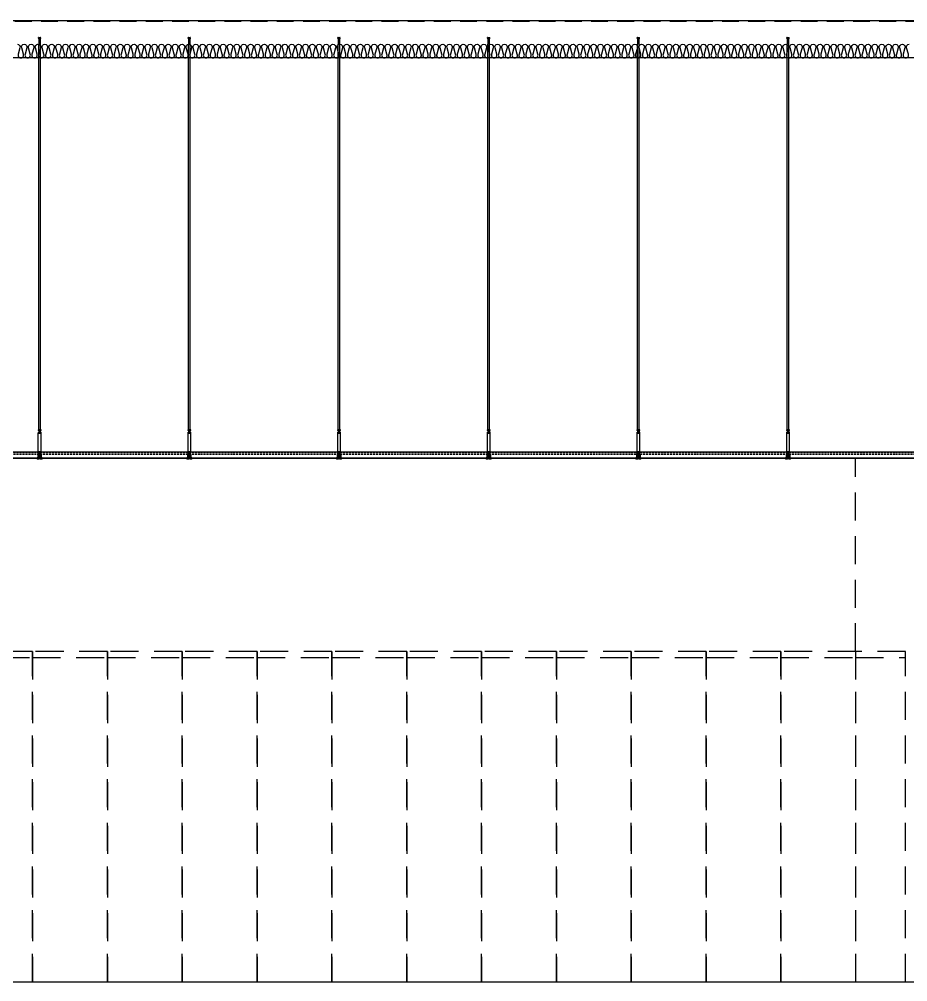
# Model space of a CAD drawing. Header units: millimetres. Extents: x 19868 to 801382, y -4805 to 85279.
# Drawn here: x 356033 to 363157, y 67179 to 74899 of the extents above; entities that cross this region are included whole.
import ezdxf

# ---------------------------------------------------------------- set-up
doc = ezdxf.new("R2010")
doc.units = ezdxf.units.MM
doc.header["$LTSCALE"] = 250
for name, pattern in [('A2', [8, 2, -2, 2, -2]), ('CENTER', [50.8, 31.75, -6.35, 6.35, -6.35]), ('CENTER2', [28.575, 19.05, -3.175, 3.175, -3.175]), ('H1', [1.5, 1, -0.5]), ('HID', [2.8, 1.8, -1]), ('HIDDEN', [9.525, 6.35, -3.175])]:
    doc.linetypes.add(name, pattern=pattern)
for name, color, linetype in [('A-ETC-SERVER', 5, 'H1'), ('A-FIN', 6, 'Continuous'), ('A-FIN-8', 8, 'Continuous'), ('A-WP', 1, 'HID'), ('C-1', 252, 'Continuous'), ('C-HANGER', 8, 'Continuous'), ('C-HANGER-C', 8, 'Continuous'), ('C-sec', 252, 'Continuous'), ('C-STL4', 252, 'Continuous'), ('C-STL6', 8, 'Continuous'), ('C-T-BAR MAIN-', 252, 'Continuous'), ('C-삼성엔지니어링_CEILING', 252, 'Continuous'), ('C-압출', 252, 'Continuous'), ('ISL', 251, 'Continuous')]:
    doc.layers.add(name, color=color, linetype=linetype)
doc.layers.add('C-중심선', color=252, linetype='CENTER2', lineweight=20)

# ---------------------------------------------------------------- blocks, each defined once
blk = doc.blocks.new('A$C8f9dbc63')
at = {"layer": 'A-ETC-SERVER', "color": 8, "linetype": 'HID', "ltscale": 0.5}
for p, q in [((11398.5, 2650), (11398.5, 4200)), ((4200, 2600), (4800, 2600)), ((4800, 2600), (5400, 2600)), ((5400, 2600), (6000, 2600)), ((6000, 2600), (6600, 2600)), ((6600, 2600), (7200, 2600)), ((7200, 2600), (7800, 2600)), ((7800, 2600), (8400, 2600)), ((8400, 2600), (9000, 2600)), ((9000, 2600), (9600, 2600)), ((9600, 2600), (10200, 2600)), ((10200, 2600), (10800, 2600)), ((10800, 2600), (11400, 2600)), ((11398.5, 2600), (11798.5, 2600))]:
    blk.add_line(p, q, dxfattribs=at)
for points in [[(4200, 0), (4800, 0), (4800, 2650), (4200, 2650)], [(4800, 0), (5400, 0), (5400, 2650), (4800, 2650)], [(5400, 0), (6000, 0), (6000, 2650), (5400, 2650)], [(6000, 0), (6600, 0), (6600, 2650), (6000, 2650)], [(6600, 0), (7200, 0), (7200, 2650), (6600, 2650)], [(7200, 0), (7800, 0), (7800, 2650), (7200, 2650)], [(7800, 0), (8400, 0), (8400, 2650), (7800, 2650)], [(8400, 0), (9000, 0), (9000, 2650), (8400, 2650)], [(9000, 0), (9600, 0), (9600, 2650), (9000, 2650)], [(9600, 0), (10200, 0), (10200, 2650), (9600, 2650)], [(10200, 0), (10800, 0), (10800, 2650), (10200, 2650)], [(10800, 0), (11400, 0), (11400, 2650), (10800, 2650)]]:
    blk.add_lwpolyline(points, close=True, dxfattribs=at)
at = {"layer": 'A-ETC-SERVER', "color": 8, "linetype": 'HID', "ltscale": 0.5, "elevation": 0}
blk.add_lwpolyline([(11398.5, 0), (11798.5, 0), (11798.5, 2650), (11398.5, 2650)], close=True, dxfattribs=at)
blk = doc.blocks.new('usgh')
at = {"layer": 'C-STL4'}
blk.add_lwpolyline([(1763311, 329517), (1763311, 329599), (1763381, 329599), (1763381, 329517)], close=True, dxfattribs=at)
at = {"layer": 'C-압출', "color": 252, "linetype": 'Continuous', "lineweight": 40, "extrusion": (0, 0, -1)}
for p, q in [((1763325, 329522), (1763320, 329517)), ((1763325, 329599), (1763322, 329596)), ((1763322, 329596), (1763325, 329592)), ((1763325, 329592), (1763322, 329588)), ((1763322, 329588), (1763325, 329584)), ((1763325, 329584), (1763322, 329580)), ((1763322, 329580), (1763325, 329576)), ((1763325, 329576), (1763322, 329572)), ((1763322, 329572), (1763325, 329568)), ((1763325, 329568), (1763322, 329565)), ((1763322, 329565), (1763325, 329561)), ((1763325, 329561), (1763322, 329557)), ((1763322, 329557), (1763325, 329553)), ((1763325, 329553), (1763322, 329549)), ((1763322, 329549), (1763325, 329545)), ((1763325, 329545), (1763322, 329541)), ((1763322, 329541), (1763325, 329538)), ((1763325, 329538), (1763322, 329534)), ((1763322, 329534), (1763325, 329530)), ((1763325, 329530), (1763322, 329526)), ((1763322, 329526), (1763325, 329522)), ((1763363, 329517), (1763368, 329522)), ((1763364, 329596), (1763368, 329599)), ((1763368, 329592), (1763364, 329596)), ((1763364, 329588), (1763368, 329592)), ((1763368, 329584), (1763364, 329588)), ((1763364, 329580), (1763368, 329584)), ((1763368, 329576), (1763364, 329580)), ((1763364, 329572), (1763368, 329576)), ((1763368, 329568), (1763364, 329572)), ((1763364, 329565), (1763368, 329568)), ((1763368, 329561), (1763364, 329565)), ((1763364, 329557), (1763368, 329561)), ((1763368, 329553), (1763364, 329557)), ((1763364, 329549), (1763368, 329553)), ((1763368, 329545), (1763364, 329549)), ((1763364, 329541), (1763368, 329545)), ((1763368, 329538), (1763364, 329541)), ((1763364, 329534), (1763368, 329538)), ((1763368, 329530), (1763364, 329534)), ((1763364, 329526), (1763368, 329530)), ((1763368, 329522), (1763364, 329526))]:
    blk.add_line(p, q, dxfattribs=at)
at = {"layer": 'C-중심선'}
blk.add_line((1763346, 329623), (1763346, 329480), dxfattribs=at)
blk = doc.blocks.new('r6okghj')
at = {"layer": 'C-삼성엔지니어링_CEILING'}
for p, q in [((1770244, 316436), (1770234, 316431)), ((1770244, 316390), (1770234, 316396)), ((1770344, 316436), (1770244, 316436)), ((1770253, 316436), (1770264, 316431)), ((1770253, 316390), (1770264, 316396)), ((1770274, 316436), (1770264, 316431)), ((1770264, 316396), (1770264, 316431)), ((1770274, 316390), (1770264, 316396)), ((1770314, 316436), (1770324, 316431)), ((1770314, 316390), (1770324, 316396)), ((1770334, 316436), (1770324, 316431)), ((1770324, 316396), (1770324, 316431)), ((1770334, 316390), (1770324, 316396)), ((1770344, 316436), (1770354, 316431)), ((1770344, 316390), (1770354, 316396))]:
    blk.add_line(p, q, dxfattribs=at)
for points in [[(1770234, 316431), (1770234, 316396)], [(1770244, 316390), (1770344, 316390)], [(1770354, 316396), (1770354, 316431)]]:
    blk.add_lwpolyline(points, dxfattribs=at)
blk = doc.blocks.new('격자틀-1')
at = {"layer": 'C-HANGER'}
for p, q in [((-16.4, 230.4), (6.3, 230.4)), ((-16.4, 230.4), (-16.4, 228.9)), ((-16.4, 228.9), (6.3, 228.9)), ((6.3, 230.4), (6.3, 228.9))]:
    blk.add_line(p, q, dxfattribs=at)
at = {"layer": 'C-HANGER-C'}
for p, q in [((-16.1, 52.1), (-16.1, 202)), ((6, 202), (-16.1, 202)), ((6, 52.1), (6, 202)), ((6, 52.1), (-16.1, 52.1))]:
    blk.add_line(p, q, dxfattribs=at)
at = {"layer": 'C-STL6', "linetype": 'CENTER2', "ltscale": 20}
blk.add_line((-5, 52.7), (-5, -5), dxfattribs=at)
at = {"layer": 'C-T-BAR MAIN-'}
blk.add_lwpolyline([(-14.3, 41.1), (-14.3, 52.1), (4.2, 52.1), (4.2, 41.1), (2.2, 41.1), (2.2, 50.1), (-12.3, 50.1), (-12.3, 41.1), (-14.3, 41.1)], dxfattribs=at)
at = {"layer": 'C-삼성엔지니어링_CEILING'}
for p, q in [((-14, 202), (-14, 203.8)), ((-12.4, 210.8), (-13.9, 209.9)), ((-12.4, 203.8), (-13.9, 204.7)), ((2.3, 210.8), (-12.4, 210.8)), ((2.3, 203.8), (-12.4, 203.8)), ((-11.1, 210.8), (-9.5, 209.9)), ((-11.1, 203.8), (-9.5, 204.7)), ((-10.7, 220.3), (-2.2, 222)), ((-10.7, 220.3), (-9.9, 221.6)), ((-10.7, 218.1), (1, 220.5)), ((-10.7, 220.3), (-9.9, 219.4)), ((-10.7, 218.1), (-9.9, 219.4)), ((-10.7, 215.9), (1, 218.3)), ((-10.7, 218.1), (-9.9, 217.2)), ((-10.7, 215.9), (-9.9, 217.2)), ((-10.7, 213.7), (1, 216.1)), ((-10.7, 215.9), (-9.9, 215)), ((-10.7, 213.7), (-9.9, 215)), ((-10.7, 213.7), (-9.9, 212.8)), ((-10.4, 213.4), (-10.4, 210.8)), ((-10.3, 222), (-9.9, 221.6)), ((-9.9, 221.6), (-7.6, 222)), ((-9.9, 221.6), (-7.6, 222)), ((-9.9, 219.4), (-0.2, 221.3)), ((-9.9, 219.4), (-0.2, 221.3)), ((-9.9, 217.2), (-0.2, 219.1)), ((-9.9, 217.2), (-0.2, 219.1)), ((-9.9, 215), (-0.2, 216.9)), ((-9.9, 215), (-0.2, 216.9)), ((-9.9, 212.8), (-0.2, 214.7)), ((-9.9, 212.8), (-0.2, 214.7)), ((-8, 210.8), (-9.5, 209.9)), ((-9.5, 204.7), (-9.5, 209.9)), ((-8, 203.8), (-9.5, 204.7)), ((-2.1, 210.8), (-0.6, 209.9)), ((-2.1, 203.8), (-0.6, 204.7)), ((1, 210.8), (-0.6, 209.9)), ((-0.6, 204.7), (-0.6, 209.9)), ((1, 203.8), (-0.6, 204.7)), ((-0.2, 221.3), (0.4, 222)), ((-0.2, 221.3), (1, 220.5)), ((-0.2, 219.1), (1, 220.5)), ((-0.2, 219.1), (1, 218.3)), ((-0.2, 216.9), (1, 218.3)), ((-0.2, 216.9), (1, 216.1)), ((-0.2, 214.7), (1, 216.1)), ((0.3, 215.3), (0.3, 210.8)), ((0.3, 215.3), (0.3, 210.8)), ((2.3, 210.8), (3.8, 209.9)), ((2.3, 203.8), (3.8, 204.7)), ((3.9, 202), (3.9, 203.8))]:
    blk.add_line(p, q, dxfattribs=at)
for points in [[(3.9, 203.8), (-14, 203.8)], [(-13.9, 209.9), (-13.9, 204.7)], [(-12.4, 203.8), (2.3, 203.8)], [(3.8, 204.7), (3.8, 209.9)]]:
    blk.add_lwpolyline(points, dxfattribs=at)
at = {"layer": 'C-압출', "linetype": 'Continuous', "lineweight": 40, "extrusion": (0, 0, -1)}
for p, q in [((-25.1, 0.3), (-25.1, 2.2)), ((-24.8, 2.5), (-12.6, 2.5)), ((-10.1, 0), (-24.8, 0)), ((-12.3, 2.8), (-12.3, 28.3)), ((-10.1, 50), (-8.3, 50)), ((-9.8, 19.7), (-9.8, 18.9)), ((-9.8, 18.9), (-9.2, 18.3)), ((-9.2, 18.3), (-9.8, 17.6)), ((-9.8, 17.6), (-9.2, 17)), ((-9.2, 17), (-9.8, 16.4)), ((-9.8, 16.4), (-9.2, 15.8)), ((-9.2, 15.8), (-9.8, 15.1)), ((-9.8, 15.1), (-9.2, 14.5)), ((-9.2, 14.5), (-9.8, 13.9)), ((-9.8, 13.9), (-9.2, 13.2)), ((-9.2, 13.2), (-9.8, 12.6)), ((-9.8, 12.6), (-9.2, 12)), ((-9.2, 12), (-9.8, 11.4)), ((-9.8, 11.4), (-9.2, 10.8)), ((-9.2, 10.8), (-9.8, 10.1)), ((-9.8, 10.1), (-9.2, 9.5)), ((-9.2, 9.5), (-9.8, 8.9)), ((-9.8, 8.9), (-9.2, 8.2)), ((-9.2, 8.2), (-9.8, 7.6)), ((-9.8, 7.6), (-9.2, 7)), ((-9.2, 7), (-9.8, 6.4)), ((-9.8, 6.4), (-9.2, 5.8)), ((-9.2, 5.8), (-9.8, 5.1)), ((-9.8, 5.1), (-9.2, 4.5)), ((-9.2, 4.5), (-9.8, 3.9)), ((-9.8, 3.9), (-9.2, 3.2)), ((-9.2, 3.2), (-9.8, 2.6)), ((-9.8, 2.6), (-9.2, 2)), ((-9.2, 2), (-9.8, 1.4)), ((-9.8, 1.4), (-9.8, 0.6)), ((-9.8, 0.6), (-9.8, 0.3)), ((-0.6, 20), (-9.5, 20)), ((-8.1, 49.7), (-8.1, 49.5)), ((-2, 49), (-2, 49.7)), ((-1.7, 50), (0.1, 50)), ((-0.9, 17.6), (-0.3, 18.3)), ((-0.3, 17), (-0.9, 17.6)), ((-0.9, 16.4), (-0.3, 17)), ((-0.3, 15.8), (-0.9, 16.4)), ((-0.9, 15.1), (-0.3, 15.8)), ((-0.3, 14.5), (-0.9, 15.1)), ((-0.9, 13.9), (-0.3, 14.5)), ((-0.3, 13.2), (-0.9, 13.9)), ((-0.9, 12.6), (-0.3, 13.2)), ((-0.3, 12), (-0.9, 12.6)), ((-0.9, 11.4), (-0.3, 12)), ((-0.3, 10.8), (-0.9, 11.4)), ((-0.9, 10.1), (-0.3, 10.8)), ((-0.3, 9.5), (-0.9, 10.1)), ((-0.9, 8.9), (-0.3, 9.5)), ((-0.3, 8.2), (-0.9, 8.9)), ((-0.9, 7.6), (-0.3, 8.2)), ((-0.3, 7), (-0.9, 7.6)), ((-0.9, 6.4), (-0.3, 7)), ((-0.3, 5.8), (-0.9, 6.4)), ((-0.9, 5.1), (-0.3, 5.8)), ((-0.3, 4.5), (-0.9, 5.1)), ((-0.9, 3.9), (-0.3, 4.5)), ((-0.3, 3.2), (-0.9, 3.9)), ((-0.9, 2.6), (-0.3, 3.2)), ((-0.3, 2), (-0.9, 2.6)), ((-0.9, 1.4), (-0.3, 2)), ((-0.3, 0.8), (-0.9, 1.4)), ((-0.3, 18.3), (-0.3, 19.7)), ((-0.3, 0.3), (-0.3, 0.8)), ((14.7, 0), (0, 0)), ((2.2, 28.3), (2.2, 2.8)), ((2.5, 2.5), (14.7, 2.5)), ((14.9, 2.2), (14.9, 0.3))]:
    blk.add_line(p, q, dxfattribs=at)
at = {"layer": 'C-압출', "linetype": 'Continuous', "lineweight": 40}
for p, q in [((-12.3, 28.3), (-12.3, 49.7)), ((-12, 50), (-8.3, 50)), ((-9.3, 31.3), (-9.3, 44.7)), ((-9, 45), (-8.3, 45)), ((-9, 31), (-1.1, 31)), ((-8.1, 49.7), (-8.1, 45.3)), ((-2, 49.7), (-2, 45.3)), ((-1.7, 50), (1.9, 50)), ((-1.7, 45), (-1.1, 45)), ((-0.8, 31.3), (-0.8, 44.7)), ((2.2, 28.3), (2.2, 49.7))]:
    blk.add_line(p, q, dxfattribs=at)
at = {"layer": 'C-압출', "linetype": 'Continuous', "lineweight": 40, "extrusion": (0, 0, -1)}
for centre, start, end in [((24.8, 0.3), 270, 0), ((12.6, 2.8), 180, 270), ((10.1, 0.3), 180, 270), ((9.5, 19.7), 0, 90), ((8.3, 49.7), 90, 180), ((1.7, 49.7), 0, 90), ((0.6, 19.7), 90, 180), ((0, 0.3), 270, 0), ((-2.5, 2.8), 270, 0), ((-14.7, 2.2), 90, 180), ((-14.7, 0.3), 180, 270)]:
    blk.add_arc(centre, 0.3, start, end, dxfattribs=at)
at = {"layer": 'C-압출', "linetype": 'Continuous', "lineweight": 40}
for centre, start, end in [((-12, 49.7), 90, 180), ((-9, 44.7), 90, 180), ((-9, 31.3), 180, 270), ((-8.3, 49.7), 0, 90), ((-8.3, 45.3), 270, 0), ((-1.7, 45.3), 180, 270), ((-1.1, 44.7), 0, 90), ((-1.1, 31.3), 270, 0), ((1.9, 49.7), 0, 90)]:
    blk.add_arc(centre, 0.3, start, end, dxfattribs=at)
at = {"layer": 'C-압출'}
blk.add_arc((-1.7, 49.7), 0.3, 90, 180, dxfattribs=at)
at = {"layer": 'C-중심선', "linetype": 'CENTER', "lineweight": 5}
blk.add_line((-14.5, 25.5), (4.4, 25.5), dxfattribs=at)
at = {"layer": 'C-HANGER-C'}
for name, p, xscale, yscale, zscale in [('r6okghj', (-263370.1, -46847), 0.1487691112046762, 0.1487691112046762, 0.1487691112046762), ('usgh', (-176673.6, -32977.4), 0.1001893939418906, 0.1001893939418906, 0.1001893939418906)]:
    blk.add_blockref(name, p, dxfattribs=dict(at, xscale=xscale, yscale=yscale, zscale=zscale))

msp = doc.modelspace()

# ---------------------------------------------------------------- linework, layer by layer
at = {"layer": 'A-FIN'}
msp.add_line((333488.2, 67178.9), (364288.2, 67178.9), dxfattribs=at)
at = {"layer": 'A-FIN-8'}
msp.add_line((369570, 74886.9), (343906.4, 74886.9), dxfattribs=at)
at = {"layer": 'A-WP', "ltscale": 0.3}
msp.add_line((369573.1, 74881.9), (343903.4, 74881.9), dxfattribs=at)
at = {"layer": 'C-1', "linetype": 'A2'}
for p, q in [((356188.5, 74746.1), (356187.4, 74748.9)), ((356187.9, 74750), (356193.6, 74751.2)), ((356192.3, 74741.7), (356188, 74751.5)), ((356188.5, 74746.1), (356189.4, 74746.4)), ((356189.2, 74744.4), (356190, 74744.7)), ((356190.2, 74741.7), (356189.2, 74744.4)), ((356190, 74744.7), (356189.4, 74746.4)), ((356189.5, 74753.8), (356204.7, 74753.8)), ((356190.2, 74741.7), (356190.2, 74698.9)), ((356192.3, 74741.7), (356192.3, 74698.9)), ((356197.1, 74742.5), (356194.5, 74750.7)), ((356197.1, 74742.5), (356199.7, 74750.7)), ((356200.7, 74751.2), (356206.3, 74750)), ((356202, 74741.7), (356206.2, 74751.5)), ((356202, 74698.9), (356202, 74741.7)), ((356204, 74741.7), (356205.1, 74744.4)), ((356204, 74698.9), (356204, 74741.7)), ((356204.2, 74744.7), (356204.8, 74746.4)), ((356205.1, 74744.4), (356204.2, 74744.7)), ((356205.7, 74746.1), (356204.8, 74746.4)), ((356205.7, 74746.1), (356206.9, 74748.9)), ((357388.5, 74746.1), (357387.4, 74748.9)), ((357387.9, 74750), (357393.6, 74751.2)), ((357392.3, 74741.7), (357388, 74751.5)), ((357388.5, 74746.1), (357389.4, 74746.4)), ((357389.2, 74744.4), (357390, 74744.7)), ((357390.2, 74741.7), (357389.2, 74744.4)), ((357390, 74744.7), (357389.4, 74746.4)), ((357389.5, 74753.8), (357404.7, 74753.8)), ((357390.2, 74741.7), (357390.2, 74698.9)), ((357392.3, 74741.7), (357392.3, 74698.9)), ((357397.1, 74742.5), (357394.5, 74750.7)), ((357397.1, 74742.5), (357399.7, 74750.7)), ((357400.7, 74751.2), (357406.3, 74750)), ((357402, 74741.7), (357406.2, 74751.5)), ((357402, 74698.9), (357402, 74741.7)), ((357404, 74741.7), (357405.1, 74744.4)), ((357404, 74698.9), (357404, 74741.7)), ((357404.2, 74744.7), (357404.8, 74746.4)), ((357405.1, 74744.4), (357404.2, 74744.7)), ((357405.7, 74746.1), (357404.8, 74746.4)), ((357405.7, 74746.1), (357406.9, 74748.9)), ((358588.5, 74746.1), (358587.4, 74748.9)), ((358587.9, 74750), (358593.6, 74751.2)), ((358592.3, 74741.7), (358588, 74751.5)), ((358588.5, 74746.1), (358589.4, 74746.4)), ((358589.2, 74744.4), (358590, 74744.7)), ((358590.2, 74741.7), (358589.2, 74744.4)), ((358590, 74744.7), (358589.4, 74746.4)), ((358589.5, 74753.8), (358604.7, 74753.8)), ((358590.2, 74741.7), (358590.2, 74698.9)), ((358592.3, 74741.7), (358592.3, 74698.9)), ((358597.1, 74742.5), (358594.5, 74750.7)), ((358597.1, 74742.5), (358599.7, 74750.7)), ((358600.7, 74751.2), (358606.3, 74750)), ((358602, 74741.7), (358606.2, 74751.5)), ((358602, 74698.9), (358602, 74741.7)), ((358604, 74741.7), (358605.1, 74744.4)), ((358604, 74698.9), (358604, 74741.7)), ((358604.2, 74744.7), (358604.8, 74746.4)), ((358605.1, 74744.4), (358604.2, 74744.7)), ((358605.7, 74746.1), (358604.8, 74746.4)), ((358605.7, 74746.1), (358606.9, 74748.9)), ((359788.5, 74746.1), (359787.4, 74748.9)), ((359787.9, 74750), (359793.6, 74751.2)), ((359792.3, 74741.7), (359788, 74751.5)), ((359788.5, 74746.1), (359789.4, 74746.4)), ((359789.2, 74744.4), (359790, 74744.7)), ((359790.2, 74741.7), (359789.2, 74744.4)), ((359790, 74744.7), (359789.4, 74746.4)), ((359789.5, 74753.8), (359804.7, 74753.8)), ((359790.2, 74741.7), (359790.2, 74698.9)), ((359792.3, 74741.7), (359792.3, 74698.9)), ((359797.1, 74742.5), (359794.5, 74750.7)), ((359797.1, 74742.5), (359799.7, 74750.7)), ((359800.7, 74751.2), (359806.3, 74750)), ((359802, 74741.7), (359806.2, 74751.5)), ((359802, 74698.9), (359802, 74741.7)), ((359804, 74741.7), (359805.1, 74744.4)), ((359804, 74698.9), (359804, 74741.7)), ((359804.2, 74744.7), (359804.8, 74746.4)), ((359805.1, 74744.4), (359804.2, 74744.7)), ((359805.7, 74746.1), (359804.8, 74746.4)), ((359805.7, 74746.1), (359806.9, 74748.9)), ((360988.5, 74746.1), (360987.4, 74748.9)), ((360987.9, 74750), (360993.6, 74751.2)), ((360992.3, 74741.7), (360988, 74751.5)), ((360988.5, 74746.1), (360989.4, 74746.4)), ((360989.2, 74744.4), (360990, 74744.7)), ((360990.2, 74741.7), (360989.2, 74744.4)), ((360990, 74744.7), (360989.4, 74746.4)), ((360989.5, 74753.8), (361004.7, 74753.8)), ((360990.2, 74741.7), (360990.2, 74698.9)), ((360992.3, 74741.7), (360992.3, 74698.9)), ((360997.1, 74742.5), (360994.5, 74750.7)), ((360997.1, 74742.5), (360999.7, 74750.7)), ((361000.7, 74751.2), (361006.3, 74750)), ((361002, 74741.7), (361006.2, 74751.5)), ((361002, 74698.9), (361002, 74741.7)), ((361004, 74741.7), (361005.1, 74744.4)), ((361004, 74698.9), (361004, 74741.7)), ((361004.2, 74744.7), (361004.8, 74746.4)), ((361005.1, 74744.4), (361004.2, 74744.7)), ((361005.7, 74746.1), (361004.8, 74746.4)), ((361005.7, 74746.1), (361006.9, 74748.9)), ((362188.5, 74746.1), (362187.4, 74748.9)), ((362187.9, 74750), (362193.6, 74751.2)), ((362192.3, 74741.7), (362188, 74751.5)), ((362188.5, 74746.1), (362189.4, 74746.4)), ((362189.2, 74744.4), (362190, 74744.7)), ((362190.2, 74741.7), (362189.2, 74744.4)), ((362190, 74744.7), (362189.4, 74746.4)), ((362189.5, 74753.8), (362204.7, 74753.8)), ((362190.2, 74741.7), (362190.2, 74698.9)), ((362192.3, 74741.7), (362192.3, 74698.9)), ((362197.1, 74742.5), (362194.5, 74750.7)), ((362197.1, 74742.5), (362199.7, 74750.7)), ((362200.7, 74751.2), (362206.3, 74750)), ((362202, 74741.7), (362206.2, 74751.5)), ((362202, 74698.9), (362202, 74741.7)), ((362204, 74741.7), (362205.1, 74744.4)), ((362204, 74698.9), (362204, 74741.7)), ((362204.2, 74744.7), (362204.8, 74746.4)), ((362205.1, 74744.4), (362204.2, 74744.7)), ((362205.7, 74746.1), (362204.8, 74746.4)), ((362205.7, 74746.1), (362206.9, 74748.9))]:
    msp.add_line(p, q, dxfattribs=at)
for centre, radius, start, end in [((356188.1, 74749.2), 0.808, 102.52881, 201.80141), ((356189.5, 74752.2), 1.62, 90, 203.42869), ((356193.7, 74750.4), 0.808, 17.65012, 102.52881), ((356200.5, 74750.4), 0.808, 77.47119, 162.34988), ((356204.7, 74752.2), 1.62, 336.57131, 90), ((356206.1, 74749.2), 0.808, 338.19859, 77.47119), ((357388.1, 74749.2), 0.808, 102.52881, 201.80141), ((357389.5, 74752.2), 1.62, 90, 203.42869), ((357393.7, 74750.4), 0.808, 17.65012, 102.52881), ((357400.5, 74750.4), 0.808, 77.47119, 162.34988), ((357404.7, 74752.2), 1.62, 336.57131, 90), ((357406.1, 74749.2), 0.808, 338.19859, 77.47119), ((358588.1, 74749.2), 0.808, 102.52881, 201.80141), ((358589.5, 74752.2), 1.62, 90, 203.42869), ((358593.7, 74750.4), 0.808, 17.65012, 102.52881), ((358600.5, 74750.4), 0.808, 77.47119, 162.34988), ((358604.7, 74752.2), 1.62, 336.57131, 90), ((358606.1, 74749.2), 0.808, 338.19859, 77.47119), ((359788.1, 74749.2), 0.808, 102.52881, 201.80141), ((359789.5, 74752.2), 1.62, 90, 203.42869), ((359793.7, 74750.4), 0.808, 17.65012, 102.52881), ((359800.5, 74750.4), 0.808, 77.47119, 162.34988), ((359804.7, 74752.2), 1.62, 336.57131, 90), ((359806.1, 74749.2), 0.808, 338.19859, 77.47119), ((360988.1, 74749.2), 0.808, 102.52881, 201.80141), ((360989.5, 74752.2), 1.62, 90, 203.42869), ((360993.7, 74750.4), 0.808, 17.65012, 102.52881), ((361000.5, 74750.4), 0.808, 77.47119, 162.34988), ((361004.7, 74752.2), 1.62, 336.57131, 90), ((361006.1, 74749.2), 0.808, 338.19859, 77.47119), ((362188.1, 74749.2), 0.808, 102.52881, 201.80141), ((362189.5, 74752.2), 1.62, 90, 203.42869), ((362193.7, 74750.4), 0.808, 17.65012, 102.52881), ((362200.5, 74750.4), 0.808, 77.47119, 162.34988), ((362204.7, 74752.2), 1.62, 336.57131, 90), ((362206.1, 74749.2), 0.808, 338.19859, 77.47119)]:
    msp.add_arc(centre, radius, start, end, dxfattribs=at)
at = {"layer": 'C-HANGER'}
for p, q in [((356190, 71606.9), (356190, 74698.9)), ((356190.9, 71606.9), (356190.9, 74698.9)), ((356203.4, 71606.9), (356203.4, 74698.9)), ((356204.3, 71606.9), (356204.3, 74698.9)), ((357390, 71606.9), (357390, 74698.9)), ((357390.9, 71606.9), (357390.9, 74698.9)), ((357403.4, 71606.9), (357403.4, 74698.9)), ((357404.3, 71606.9), (357404.3, 74698.9)), ((358590, 71606.9), (358590, 74698.9)), ((358590.9, 71606.9), (358590.9, 74698.9)), ((358603.4, 71606.9), (358603.4, 74698.9)), ((358604.3, 71606.9), (358604.3, 74698.9)), ((359790, 71606.9), (359790, 74698.9)), ((359790.9, 71606.9), (359790.9, 74698.9)), ((359803.4, 71606.9), (359803.4, 74698.9)), ((359804.3, 71606.9), (359804.3, 74698.9)), ((360990, 71606.9), (360990, 74698.9)), ((360990.9, 71606.9), (360990.9, 74698.9)), ((361003.4, 71606.9), (361003.4, 74698.9)), ((361004.3, 71606.9), (361004.3, 74698.9)), ((362190, 71606.9), (362190, 74698.9)), ((362190.9, 71606.9), (362190.9, 74698.9)), ((362203.4, 71606.9), (362203.4, 74698.9)), ((362204.3, 71606.9), (362204.3, 74698.9))]:
    msp.add_line(p, q, dxfattribs=at)
at = {"layer": 'C-sec'}
for points in [[(356183.2, 71379.7), (355011.1, 71379.7, -0.361786), (355010.8, 71380), (355010.8, 71401.7), (355010.1, 71401.7), (355010.1, 71379.2, 0.414214), (355010.4, 71378.9), (356183.8, 71378.9, 0.414214), (356184.1, 71379.2), (356184.1, 71401.7), (356183.4, 71401.7), (356183.4, 71380, -0.414214), (356183.1, 71379.7)], [(357383.2, 71379.7), (356211.1, 71379.7, -0.361786), (356210.8, 71380), (356210.8, 71401.7), (356210.1, 71401.7), (356210.1, 71379.2, 0.414214), (356210.4, 71378.9), (357383.8, 71378.9, 0.414214), (357384.1, 71379.2), (357384.1, 71401.7), (357383.4, 71401.7), (357383.4, 71380, -0.414214), (357383.1, 71379.7)], [(358583.2, 71379.7), (357411.1, 71379.7, -0.361786), (357410.8, 71380), (357410.8, 71401.7), (357410.1, 71401.7), (357410.1, 71379.2, 0.414214), (357410.4, 71378.9), (358583.8, 71378.9, 0.414214), (358584.1, 71379.2), (358584.1, 71401.7), (358583.4, 71401.7), (358583.4, 71380, -0.414214), (358583.1, 71379.7)], [(359783.2, 71379.7), (358611.1, 71379.7, -0.361786), (358610.8, 71380), (358610.8, 71401.7), (358610.1, 71401.7), (358610.1, 71379.2, 0.414214), (358610.4, 71378.9), (359783.8, 71378.9, 0.414214), (359784.1, 71379.2), (359784.1, 71401.7), (359783.4, 71401.7), (359783.4, 71380, -0.414214), (359783.1, 71379.7)], [(360983.2, 71379.7), (359811.1, 71379.7, -0.361786), (359810.8, 71380), (359810.8, 71401.7), (359810.1, 71401.7), (359810.1, 71379.2, 0.414214), (359810.4, 71378.9), (360983.8, 71378.9, 0.414214), (360984.1, 71379.2), (360984.1, 71401.7), (360983.4, 71401.7), (360983.4, 71380, -0.414214), (360983.1, 71379.7)], [(362183.2, 71379.7), (361011.1, 71379.7, -0.361786), (361010.8, 71380), (361010.8, 71401.7), (361010.1, 71401.7), (361010.1, 71379.2, 0.414214), (361010.4, 71378.9), (362183.8, 71378.9, 0.414214), (362184.1, 71379.2), (362184.1, 71401.7), (362183.4, 71401.7), (362183.4, 71380, -0.414214), (362183.1, 71379.7)], [(363383.2, 71379.7), (362211.1, 71379.7, -0.361786), (362210.8, 71380), (362210.8, 71401.7), (362210.1, 71401.7), (362210.1, 71379.2, 0.414214), (362210.4, 71378.9), (363383.8, 71378.9, 0.414214), (363384.1, 71379.2), (363384.1, 71401.7), (363383.4, 71401.7), (363383.4, 71380, -0.414214), (363383.1, 71379.7)]]:
    msp.add_lwpolyline(points, format="xyb", dxfattribs=at)
at = {"layer": 'C-STL6'}
msp.add_line((364266.2, 71426.4), (349010.1, 71426.4), dxfattribs=at)
at = {"layer": 'C-STL6', "linetype": 'HIDDEN', "ltscale": 0.01}
for p, q in [((364266.2, 71421.5), (349010.1, 71421.5)), ((364266.2, 71407.5), (349010.1, 71407.5))]:
    msp.add_line(p, q, dxfattribs=at)
at = {"layer": 'ISL'}
msp.add_lwpolyline([(369538.2, 73668.9), (369178.2, 73668.9), (369178.2, 74588.9), (365398.2, 74588.9), (365398.2, 73468.9), (364378.2, 73468.9), (364378.2, 74588.9), (349498.2, 74588.9), (349498.2, 73468.9), (348278.2, 73468.9), (348278.2, 74588.9), (343998.2, 74588.9), (343998.2, 74068.9), (343478.2, 74068.9), (343478.2, 74788.9), (342478.2, 74788.9), (342478.2, 74898.9)], dxfattribs=at)
msp.add_lwpolyline([(356018.2, 74698.9, -0.524856), (356038.8, 74669.1), (356025.1, 74618.7, 1.449198), (356066.3, 74618.7), (356052.6, 74669.1, -0.524856), (356073.2, 74698.9, -0.524856), (356093.8, 74669.1), (356080.1, 74618.7, 1.449198), (356121.3, 74618.7), (356107.6, 74669.1, -0.524856), (356128.2, 74698.9, -0.524856), (356148.8, 74669.1), (356135.1, 74618.7, 1.449198), (356176.3, 74618.7), (356162.6, 74669.1, -0.524856), (356183.2, 74698.9, -0.524856), (356203.8, 74669.1), (356190.1, 74618.7, 1.449198), (356231.3, 74618.7), (356217.6, 74669.1, -0.524856), (356238.2, 74698.9, -0.524856), (356258.8, 74669.1), (356245.1, 74618.7, 1.449198), (356286.3, 74618.7), (356272.6, 74669.1, -0.524856), (356293.2, 74698.9, -0.524856), (356313.8, 74669.1), (356300.1, 74618.7, 1.449198), (356341.3, 74618.7), (356327.6, 74669.1, -0.524856), (356348.2, 74698.9, -0.524856), (356368.8, 74669.1), (356355.1, 74618.7, 1.449198), (356396.3, 74618.7), (356382.6, 74669.1, -0.524856), (356403.2, 74698.9, -0.524856), (356423.8, 74669.1), (356410.1, 74618.7, 1.449198), (356451.3, 74618.7), (356437.6, 74669.1, -0.524856), (356458.2, 74698.9, -0.524856), (356478.8, 74669.1), (356465.1, 74618.7, 1.449198), (356506.3, 74618.7), (356492.6, 74669.1, -0.524856), (356513.2, 74698.9, -0.524856), (356533.8, 74669.1), (356520.1, 74618.7, 1.449198), (356561.3, 74618.7), (356547.6, 74669.1, -0.524856), (356568.2, 74698.9, -0.524856), (356588.8, 74669.1), (356575.1, 74618.7, 1.449198), (356616.3, 74618.7), (356602.6, 74669.1, -0.524856), (356623.2, 74698.9, -0.524856), (356643.8, 74669.1), (356630.1, 74618.7, 1.449198), (356671.3, 74618.7), (356657.6, 74669.1, -0.524856), (356678.2, 74698.9, -0.524856), (356698.8, 74669.1), (356685.1, 74618.7, 1.449198), (356726.3, 74618.7), (356712.6, 74669.1, -0.524856), (356733.2, 74698.9, -0.524856), (356753.8, 74669.1), (356740.1, 74618.7, 1.449198), (356781.3, 74618.7), (356767.6, 74669.1, -0.524856), (356788.2, 74698.9, -0.524856), (356808.8, 74669.1), (356795.1, 74618.7, 1.449198), (356836.3, 74618.7), (356822.6, 74669.1, -0.524856), (356843.2, 74698.9, -0.524856), (356863.8, 74669.1), (356850.1, 74618.7, 1.449198), (356891.3, 74618.7), (356877.6, 74669.1, -0.524856), (356898.2, 74698.9, -0.524856), (356918.8, 74669.1), (356905.1, 74618.7, 1.449198), (356946.3, 74618.7), (356932.6, 74669.1, -0.524856), (356953.2, 74698.9, -0.524856), (356973.8, 74669.1), (356960.1, 74618.7, 1.449198), (357001.3, 74618.7), (356987.6, 74669.1, -0.524856), (357008.2, 74698.9, -0.524856), (357028.8, 74669.1), (357015.1, 74618.7, 1.449198), (357056.3, 74618.7), (357042.6, 74669.1, -0.524856), (357063.2, 74698.9, -0.524856), (357083.8, 74669.1), (357070.1, 74618.7, 1.449198), (357111.3, 74618.7), (357097.6, 74669.1, -0.524856), (357118.2, 74698.9, -0.524856), (357138.8, 74669.1), (357125.1, 74618.7, 1.449198), (357166.3, 74618.7), (357152.6, 74669.1, -0.524856), (357173.2, 74698.9, -0.524856), (357193.8, 74669.1), (357180.1, 74618.7, 1.449198), (357221.3, 74618.7), (357207.6, 74669.1, -0.524856), (357228.2, 74698.9, -0.524856), (357248.8, 74669.1), (357235.1, 74618.7, 1.449198), (357276.3, 74618.7), (357262.6, 74669.1, -0.524856), (357283.2, 74698.9, -0.524856), (357303.8, 74669.1), (357290.1, 74618.7, 1.449198), (357331.3, 74618.7), (357317.6, 74669.1, -0.524856), (357338.2, 74698.9, -0.524856), (357358.8, 74669.1), (357345.1, 74618.7, 1.449198), (357386.3, 74618.7), (357372.6, 74669.1, -0.524856), (357393.2, 74698.9, -0.524856), (357413.8, 74669.1), (357400.1, 74618.7, 1.449198), (357441.3, 74618.7), (357427.6, 74669.1, -0.524856), (357448.2, 74698.9, -0.524856), (357468.8, 74669.1), (357455.1, 74618.7, 1.449198), (357496.3, 74618.7), (357482.6, 74669.1, -0.524856), (357503.2, 74698.9, -0.524856), (357523.8, 74669.1), (357510.1, 74618.7, 1.449198), (357551.3, 74618.7), (357537.6, 74669.1, -0.524856), (357558.2, 74698.9, -0.524856), (357578.8, 74669.1), (357565.1, 74618.7, 1.449198), (357606.3, 74618.7), (357592.6, 74669.1, -0.524856), (357613.2, 74698.9, -0.524856), (357633.8, 74669.1), (357620.1, 74618.7, 1.449198), (357661.3, 74618.7), (357647.6, 74669.1, -0.524856), (357668.2, 74698.9, -0.524856), (357688.8, 74669.1), (357675.1, 74618.7, 1.449198), (357716.3, 74618.7), (357702.6, 74669.1, -0.524856), (357723.2, 74698.9, -0.524856), (357743.8, 74669.1), (357730.1, 74618.7, 1.449198), (357771.3, 74618.7), (357757.6, 74669.1, -0.524856), (357778.2, 74698.9, -0.524856), (357798.8, 74669.1), (357785.1, 74618.7, 1.449198), (357826.3, 74618.7), (357812.6, 74669.1, -0.524856), (357833.2, 74698.9, -0.524856), (357853.8, 74669.1), (357840.1, 74618.7, 1.449198), (357881.3, 74618.7), (357867.6, 74669.1, -0.524856), (357888.2, 74698.9, -0.524856), (357908.8, 74669.1), (357895.1, 74618.7, 1.449198), (357936.3, 74618.7), (357922.6, 74669.1, -0.524856), (357943.2, 74698.9, -0.524856), (357963.8, 74669.1), (357950.1, 74618.7, 1.449198), (357991.3, 74618.7), (357977.6, 74669.1, -0.524856), (357998.2, 74698.9, -0.524856), (358018.8, 74669.1), (358005.1, 74618.7, 1.449198), (358046.3, 74618.7), (358032.6, 74669.1, -0.524856), (358053.2, 74698.9, -0.524856), (358073.8, 74669.1), (358060.1, 74618.7, 1.449198), (358101.3, 74618.7), (358087.6, 74669.1, -0.524856), (358108.2, 74698.9, -0.524856), (358128.8, 74669.1), (358115.1, 74618.7, 1.449198), (358156.3, 74618.7), (358142.6, 74669.1, -0.524856), (358163.2, 74698.9, -0.524856), (358183.8, 74669.1), (358170.1, 74618.7, 1.449198), (358211.3, 74618.7), (358197.6, 74669.1, -0.524856), (358218.2, 74698.9, -0.524856), (358238.8, 74669.1), (358225.1, 74618.7, 1.449198), (358266.3, 74618.7), (358252.6, 74669.1, -0.524856), (358273.2, 74698.9, -0.524856), (358293.8, 74669.1), (358280.1, 74618.7, 1.449198), (358321.3, 74618.7), (358307.6, 74669.1, -0.524856), (358328.2, 74698.9, -0.524856), (358348.8, 74669.1), (358335.1, 74618.7, 1.449198), (358376.3, 74618.7), (358362.6, 74669.1, -0.524856), (358383.2, 74698.9, -0.524856), (358403.8, 74669.1), (358390.1, 74618.7, 1.449198), (358431.3, 74618.7), (358417.6, 74669.1, -0.524856), (358438.2, 74698.9, -0.524856), (358458.8, 74669.1), (358445.1, 74618.7, 1.449198), (358486.3, 74618.7), (358472.6, 74669.1, -0.524856), (358493.2, 74698.9, -0.524856), (358513.8, 74669.1), (358500.1, 74618.7, 1.449198), (358541.3, 74618.7), (358527.6, 74669.1, -0.524856), (358548.2, 74698.9, -0.524856), (358568.8, 74669.1), (358555.1, 74618.7, 1.449198), (358596.3, 74618.7), (358582.6, 74669.1, -0.524856), (358603.2, 74698.9, -0.524856), (358623.8, 74669.1), (358610.1, 74618.7, 1.449198), (358651.3, 74618.7), (358637.6, 74669.1, -0.524856), (358658.2, 74698.9, -0.524856), (358678.8, 74669.1), (358665.1, 74618.7, 1.449198), (358706.3, 74618.7), (358692.6, 74669.1, -0.524856), (358713.2, 74698.9, -0.524856), (358733.8, 74669.1), (358720.1, 74618.7, 1.449198), (358761.3, 74618.7), (358747.6, 74669.1, -0.524856), (358768.2, 74698.9, -0.524856), (358788.8, 74669.1), (358775.1, 74618.7, 1.449198), (358816.3, 74618.7), (358802.6, 74669.1, -0.524856), (358823.2, 74698.9, -0.524856), (358843.8, 74669.1), (358830.1, 74618.7, 1.449198), (358871.3, 74618.7), (358857.6, 74669.1, -0.524856), (358878.2, 74698.9, -0.524856), (358898.8, 74669.1), (358885.1, 74618.7, 1.449198), (358926.3, 74618.7), (358912.6, 74669.1, -0.524856), (358933.2, 74698.9, -0.524856), (358953.8, 74669.1), (358940.1, 74618.7, 1.449198), (358981.3, 74618.7), (358967.6, 74669.1, -0.524856), (358988.2, 74698.9, -0.524856), (359008.8, 74669.1), (358995.1, 74618.7, 1.449198), (359036.3, 74618.7), (359022.6, 74669.1, -0.524856), (359043.2, 74698.9, -0.524856), (359063.8, 74669.1), (359050.1, 74618.7, 1.449198), (359091.3, 74618.7), (359077.6, 74669.1, -0.524856), (359098.2, 74698.9, -0.524856), (359118.8, 74669.1), (359105.1, 74618.7, 1.449198), (359146.3, 74618.7), (359132.6, 74669.1, -0.524856), (359153.2, 74698.9, -0.524856), (359173.8, 74669.1), (359160.1, 74618.7, 1.449198), (359201.3, 74618.7), (359187.6, 74669.1, -0.524856), (359208.2, 74698.9, -0.524856), (359228.8, 74669.1), (359215.1, 74618.7, 1.449198), (359256.3, 74618.7), (359242.6, 74669.1, -0.524856), (359263.2, 74698.9, -0.524856), (359283.8, 74669.1), (359270.1, 74618.7, 1.449198), (359311.3, 74618.7), (359297.6, 74669.1, -0.524856), (359318.2, 74698.9, -0.524856), (359338.8, 74669.1), (359325.1, 74618.7, 1.449198), (359366.3, 74618.7), (359352.6, 74669.1, -0.524856), (359373.2, 74698.9, -0.524856), (359393.8, 74669.1), (359380.1, 74618.7, 1.449198), (359421.3, 74618.7), (359407.6, 74669.1, -0.524856), (359428.2, 74698.9, -0.524856), (359448.8, 74669.1), (359435.1, 74618.7, 1.449198), (359476.3, 74618.7), (359462.6, 74669.1, -0.524856), (359483.2, 74698.9, -0.524856), (359503.8, 74669.1), (359490.1, 74618.7, 1.449198), (359531.3, 74618.7), (359517.6, 74669.1, -0.524856), (359538.2, 74698.9, -0.524856), (359558.8, 74669.1), (359545.1, 74618.7, 1.449198), (359586.3, 74618.7), (359572.6, 74669.1, -0.524856), (359593.2, 74698.9, -0.524856), (359613.8, 74669.1), (359600.1, 74618.7, 1.449198), (359641.3, 74618.7), (359627.6, 74669.1, -0.524856), (359648.2, 74698.9, -0.524856), (359668.8, 74669.1), (359655.1, 74618.7, 1.449198), (359696.3, 74618.7), (359682.6, 74669.1, -0.524856), (359703.2, 74698.9, -0.524856), (359723.8, 74669.1), (359710.1, 74618.7, 1.449198), (359751.3, 74618.7), (359737.6, 74669.1, -0.524856), (359758.2, 74698.9, -0.524856), (359778.8, 74669.1), (359765.1, 74618.7, 1.449198), (359806.3, 74618.7), (359792.6, 74669.1, -0.524856), (359813.2, 74698.9, -0.524856), (359833.8, 74669.1), (359820.1, 74618.7, 1.449198), (359861.3, 74618.7), (359847.6, 74669.1, -0.524856), (359868.2, 74698.9, -0.524856), (359888.8, 74669.1), (359875.1, 74618.7, 1.449198), (359916.3, 74618.7), (359902.6, 74669.1, -0.524856), (359923.2, 74698.9, -0.524856), (359943.8, 74669.1), (359930.1, 74618.7, 1.449198), (359971.3, 74618.7), (359957.6, 74669.1, -0.524856), (359978.2, 74698.9, -0.524856), (359998.8, 74669.1), (359985.1, 74618.7, 1.449198), (360026.3, 74618.7), (360012.6, 74669.1, -0.524856), (360033.2, 74698.9, -0.524856), (360053.8, 74669.1), (360040.1, 74618.7, 1.449198), (360081.3, 74618.7), (360067.6, 74669.1, -0.524856), (360088.2, 74698.9, -0.524856), (360108.8, 74669.1), (360095.1, 74618.7, 1.449198), (360136.3, 74618.7), (360122.6, 74669.1, -0.524856), (360143.2, 74698.9, -0.524856), (360163.8, 74669.1), (360150.1, 74618.7, 1.449198), (360191.3, 74618.7), (360177.6, 74669.1, -0.524856), (360198.2, 74698.9, -0.524856), (360218.8, 74669.1), (360205.1, 74618.7, 1.449198), (360246.3, 74618.7), (360232.6, 74669.1, -0.524856), (360253.2, 74698.9, -0.524856), (360273.8, 74669.1), (360260.1, 74618.7, 1.449198), (360301.3, 74618.7), (360287.6, 74669.1, -0.524856), (360308.2, 74698.9, -0.524856), (360328.8, 74669.1), (360315.1, 74618.7, 1.449198), (360356.3, 74618.7), (360342.6, 74669.1, -0.524856), (360363.2, 74698.9, -0.524856), (360383.8, 74669.1), (360370.1, 74618.7, 1.449198), (360411.3, 74618.7), (360397.6, 74669.1, -0.524856), (360418.2, 74698.9, -0.524856), (360438.8, 74669.1), (360425.1, 74618.7, 1.449198), (360466.3, 74618.7), (360452.6, 74669.1, -0.524856), (360473.2, 74698.9, -0.524856), (360493.8, 74669.1), (360480.1, 74618.7, 1.449198), (360521.3, 74618.7), (360507.6, 74669.1, -0.524856), (360528.2, 74698.9, -0.524856), (360548.8, 74669.1), (360535.1, 74618.7, 1.449198), (360576.3, 74618.7), (360562.6, 74669.1, -0.524856), (360583.2, 74698.9, -0.524856), (360603.8, 74669.1), (360590.1, 74618.7, 1.449198), (360631.3, 74618.7), (360617.6, 74669.1, -0.524856), (360638.2, 74698.9, -0.524856), (360658.8, 74669.1), (360645.1, 74618.7, 1.449198), (360686.3, 74618.7), (360672.6, 74669.1, -0.524856), (360693.2, 74698.9, -0.524856), (360713.8, 74669.1), (360700.1, 74618.7, 1.449198), (360741.3, 74618.7), (360727.6, 74669.1, -0.524856), (360748.2, 74698.9, -0.524856), (360768.8, 74669.1), (360755.1, 74618.7, 1.449198), (360796.3, 74618.7), (360782.6, 74669.1, -0.524856), (360803.2, 74698.9, -0.524856), (360823.8, 74669.1), (360810.1, 74618.7, 1.449198), (360851.3, 74618.7), (360837.6, 74669.1, -0.524856), (360858.2, 74698.9, -0.524856), (360878.8, 74669.1), (360865.1, 74618.7, 1.449198), (360906.3, 74618.7), (360892.6, 74669.1, -0.524856), (360913.2, 74698.9, -0.524856), (360933.8, 74669.1), (360920.1, 74618.7, 1.449198), (360961.3, 74618.7), (360947.6, 74669.1, -0.524856), (360968.2, 74698.9, -0.524856), (360988.8, 74669.1), (360975.1, 74618.7, 1.449198), (361016.3, 74618.7), (361002.6, 74669.1, -0.524856), (361023.2, 74698.9, -0.524856), (361043.8, 74669.1), (361030.1, 74618.7, 1.449198), (361071.3, 74618.7), (361057.6, 74669.1, -0.524856), (361078.2, 74698.9, -0.524856), (361098.8, 74669.1), (361085.1, 74618.7, 1.449198), (361126.3, 74618.7), (361112.6, 74669.1, -0.524856), (361133.2, 74698.9, -0.524856), (361153.8, 74669.1), (361140.1, 74618.7, 1.449198), (361181.3, 74618.7), (361167.6, 74669.1, -0.524856), (361188.2, 74698.9, -0.524856), (361208.8, 74669.1), (361195.1, 74618.7, 1.449198), (361236.3, 74618.7), (361222.6, 74669.1, -0.524856), (361243.2, 74698.9, -0.524856), (361263.8, 74669.1), (361250.1, 74618.7, 1.449198), (361291.3, 74618.7), (361277.6, 74669.1, -0.524856), (361298.2, 74698.9, -0.524856), (361318.8, 74669.1), (361305.1, 74618.7, 1.449198), (361346.3, 74618.7), (361332.6, 74669.1, -0.524856), (361353.2, 74698.9, -0.524856), (361373.8, 74669.1), (361360.1, 74618.7, 1.449198), (361401.3, 74618.7), (361387.6, 74669.1, -0.524856), (361408.2, 74698.9, -0.524856), (361428.8, 74669.1), (361415.1, 74618.7, 1.449198), (361456.3, 74618.7), (361442.6, 74669.1, -0.524856), (361463.2, 74698.9, -0.524856), (361483.8, 74669.1), (361470.1, 74618.7, 1.449198), (361511.3, 74618.7), (361497.6, 74669.1, -0.524856), (361518.2, 74698.9, -0.524856), (361538.8, 74669.1), (361525.1, 74618.7, 1.449198), (361566.3, 74618.7), (361552.6, 74669.1, -0.524856), (361573.2, 74698.9, -0.524856), (361593.8, 74669.1), (361580.1, 74618.7, 1.449198), (361621.3, 74618.7), (361607.6, 74669.1, -0.524856), (361628.2, 74698.9, -0.524856), (361648.8, 74669.1), (361635.1, 74618.7, 1.449198), (361676.3, 74618.7), (361662.6, 74669.1, -0.524856), (361683.2, 74698.9, -0.524856), (361703.8, 74669.1), (361690.1, 74618.7, 1.449198), (361731.3, 74618.7), (361717.6, 74669.1, -0.524856), (361738.2, 74698.9, -0.524856), (361758.8, 74669.1), (361745.1, 74618.7, 1.449198), (361786.3, 74618.7), (361772.6, 74669.1, -0.524856), (361793.2, 74698.9, -0.524856), (361813.8, 74669.1), (361800.1, 74618.7, 1.449198), (361841.3, 74618.7), (361827.6, 74669.1, -0.524856), (361848.2, 74698.9, -0.524856), (361868.8, 74669.1), (361855.1, 74618.7, 1.449198), (361896.3, 74618.7), (361882.6, 74669.1, -0.524856), (361903.2, 74698.9, -0.524856), (361923.8, 74669.1), (361910.1, 74618.7, 1.449198), (361951.3, 74618.7), (361937.6, 74669.1, -0.524856), (361958.2, 74698.9, -0.524856), (361978.8, 74669.1), (361965.1, 74618.7, 1.449198), (362006.3, 74618.7), (361992.6, 74669.1, -0.524856), (362013.2, 74698.9, -0.524856), (362033.8, 74669.1), (362020.1, 74618.7, 1.449198), (362061.3, 74618.7), (362047.6, 74669.1, -0.524856), (362068.2, 74698.9, -0.524856), (362088.8, 74669.1), (362075.1, 74618.7, 1.449198), (362116.3, 74618.7), (362102.6, 74669.1, -0.524856), (362123.2, 74698.9, -0.524856), (362143.8, 74669.1), (362130.1, 74618.7, 1.449198), (362171.3, 74618.7), (362157.6, 74669.1, -0.524856), (362178.2, 74698.9, -0.524856), (362198.8, 74669.1), (362185.1, 74618.7, 1.449198), (362226.3, 74618.7), (362212.6, 74669.1, -0.524856), (362233.2, 74698.9, -0.524856), (362253.8, 74669.1), (362240.1, 74618.7, 1.449198), (362281.3, 74618.7), (362267.6, 74669.1, -0.524856), (362288.2, 74698.9, -0.524856), (362308.8, 74669.1), (362295.1, 74618.7, 1.449198), (362336.3, 74618.7), (362322.6, 74669.1, -0.524856), (362343.2, 74698.9, -0.524856), (362363.8, 74669.1), (362350.1, 74618.7, 1.449198), (362391.3, 74618.7), (362377.6, 74669.1, -0.524856), (362398.2, 74698.9, -0.524856), (362418.8, 74669.1), (362405.1, 74618.7, 1.449198), (362446.3, 74618.7), (362432.6, 74669.1, -0.524856), (362453.2, 74698.9, -0.524856), (362473.8, 74669.1), (362460.1, 74618.7, 1.449198), (362501.3, 74618.7), (362487.6, 74669.1, -0.524856), (362508.2, 74698.9, -0.524856), (362528.8, 74669.1), (362515.1, 74618.7, 1.449198), (362556.3, 74618.7), (362542.6, 74669.1, -0.524856), (362563.2, 74698.9, -0.524856), (362583.8, 74669.1), (362570.1, 74618.7, 1.449198), (362611.3, 74618.7), (362597.6, 74669.1, -0.524856), (362618.2, 74698.9, -0.524856), (362638.8, 74669.1), (362625.1, 74618.7, 1.449198), (362666.3, 74618.7), (362652.6, 74669.1, -0.524856), (362673.2, 74698.9, -0.524856), (362693.8, 74669.1), (362680.1, 74618.7, 1.449198), (362721.3, 74618.7), (362707.6, 74669.1, -0.524856), (362728.2, 74698.9, -0.524856), (362748.8, 74669.1), (362735.1, 74618.7, 1.449198), (362776.3, 74618.7), (362762.6, 74669.1, -0.524856), (362783.2, 74698.9, -0.524856), (362803.8, 74669.1), (362790.1, 74618.7, 1.449198), (362831.3, 74618.7), (362817.6, 74669.1, -0.524856), (362838.2, 74698.9, -0.524856), (362858.8, 74669.1), (362845.1, 74618.7, 1.449198), (362886.3, 74618.7), (362872.6, 74669.1, -0.524856), (362893.2, 74698.9, -0.524856), (362913.8, 74669.1), (362900.1, 74618.7, 1.449198), (362941.3, 74618.7), (362927.6, 74669.1, -0.524856), (362948.2, 74698.9, -0.524856), (362968.8, 74669.1), (362955.1, 74618.7, 1.449198), (362996.3, 74618.7), (362982.6, 74669.1, -0.524856), (363003.2, 74698.9, -0.524856), (363023.8, 74669.1), (363010.1, 74618.7, 1.449198), (363051.3, 74618.7), (363037.6, 74669.1, -0.524856), (363058.2, 74698.9, -0.524856), (363078.8, 74669.1), (363065.1, 74618.7, 1.449198), (363106.3, 74618.7), (363092.6, 74669.1, -0.524856), (363113.2, 74698.9, -0.524856), (363133.8, 74669.1), (363120.1, 74618.7, 1.449198), (363161.3, 74618.7), (363147.6, 74669.1, -0.524856), (363168.2, 74698.9, -0.524856)], format="xyb", dxfattribs=at)

# ---------------------------------------------------------------- block references
at = {"layer": 'A-ETC-SERVER'}
msp.add_blockref('A$C8f9dbc63', (351339.7, 67178.9), dxfattribs=at)
at = {"layer": 'C-sec', "xscale": -1}
for p in [(356192.1, 71376.4), (357392.1, 71376.4), (358592.1, 71376.4), (359792.1, 71376.4), (360992.1, 71376.4), (362192.1, 71376.4)]:
    msp.add_blockref('격자틀-1', p, dxfattribs=at)

doc.saveas('drawing.dxf')
